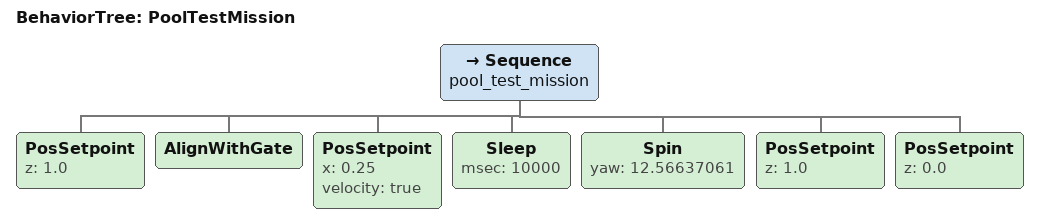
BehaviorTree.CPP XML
<?xml version="1.0" encoding="UTF-8"?>
<root BTCPP_format="4" main_tree_to_execute="PoolTestMission">
  <BehaviorTree ID="PoolTestMission">
    <Sequence name="pool_test_mission">
      <PosSetpoint z="1.0"/>
      <AlignWithGate/>
      <PosSetpoint x="0.25" velocity="true"/>
      <Sleep msec="10000"/>
      <Spin yaw="12.56637061"/>
      <PosSetpoint z="1.0"/>
      <PosSetpoint z="0.0"/>
    </Sequence>
  </BehaviorTree>
</root>
